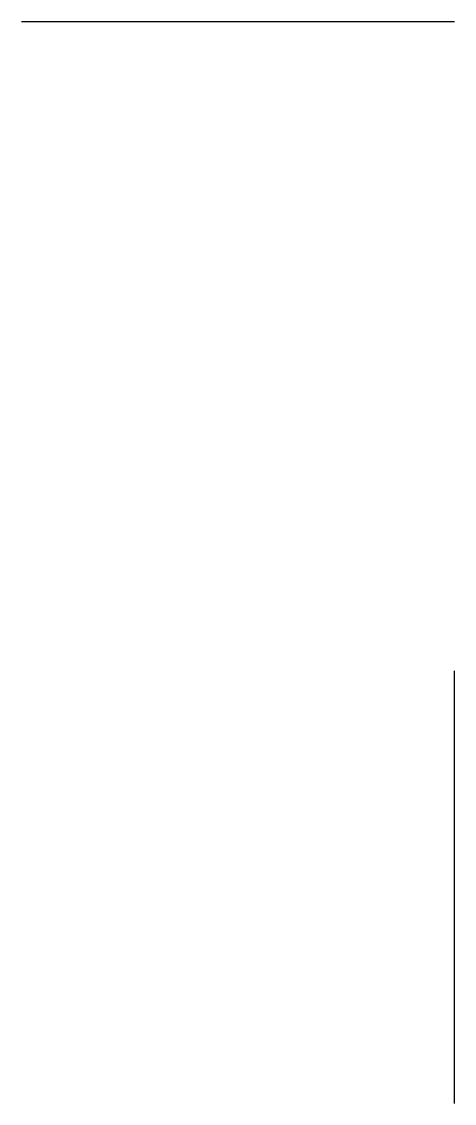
# Model space of a CAD drawing. Header units: millimetres. Extents: x 100 to 200, y -100 to 150.
import ezdxf

# ---------------------------------------------------------------- set-up
doc = ezdxf.new("R2010")
doc.units = ezdxf.units.MM

msp = doc.modelspace()

# ---------------------------------------------------------------- linework, layer by layer
for p, q in [((100, 150), (200, 150)), ((200, -100), (200, 0))]:
    msp.add_line(p, q)

doc.saveas('drawing.dxf')
